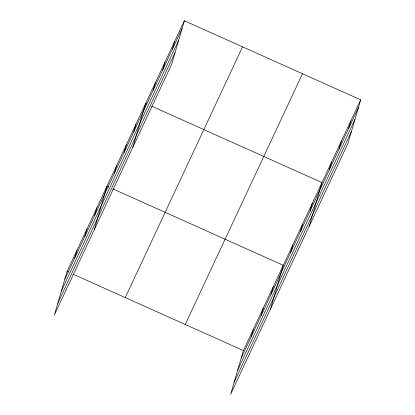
<?xml version="1.0" encoding="UTF-8"?>
<svg xmlns="http://www.w3.org/2000/svg" width="415" height="415" viewBox="0 0 415 415"><rect width="100%" height="100%" fill="white"/><g stroke="black" fill="none" stroke-linecap="round" stroke-linejoin="round"><path stroke-width="0.62" d="M184.364 20.75L67.09 271.493L54.318 315.167L171.597 64.424L184.364 20.75L360.682 99.833L347.91 143.507L230.636 394.25L243.403 350.576L360.682 99.833M74.804 257.897L77.06 250.183M84.769 236.586L87.026 228.867M94.739 215.271L96.996 207.557M94.195 229.915L106.966 186.242L108.73 187.03M114.384 173.273L116.641 165.554M124.059 152.585L126.316 144.871M133.734 131.897L135.99 124.184M132.893 147.169L145.665 103.496L146.843 104.025M153.083 90.527L155.34 82.808M162.758 69.839L165.014 62.126M172.433 49.152L174.689 41.438M251.117 336.98L253.373 329.266M261.087 315.67L263.343 307.951M271.052 294.354L273.309 286.64M270.507 308.999L283.279 265.325L112.844 188.877M290.697 252.356L292.954 244.637M300.372 231.669L302.628 223.955M310.046 210.981L312.303 203.267M309.206 226.253L321.978 182.579L151.542 106.131M329.396 169.611L331.652 161.892M339.071 148.923L341.327 141.209M348.745 128.235L351.002 120.521M64.833 279.212L182.112 28.464M61.363 291.076L178.642 40.333M57.789 303.303L175.068 52.555M125.273 297.591L242.552 46.848M185.22 324.483L302.494 73.735M241.146 358.295L358.425 107.552M237.676 370.159L354.955 119.416M234.102 382.386L351.381 131.638M67.09 271.493L68.267 272.022M72.967 274.133L243.403 350.576"/></g></svg>
